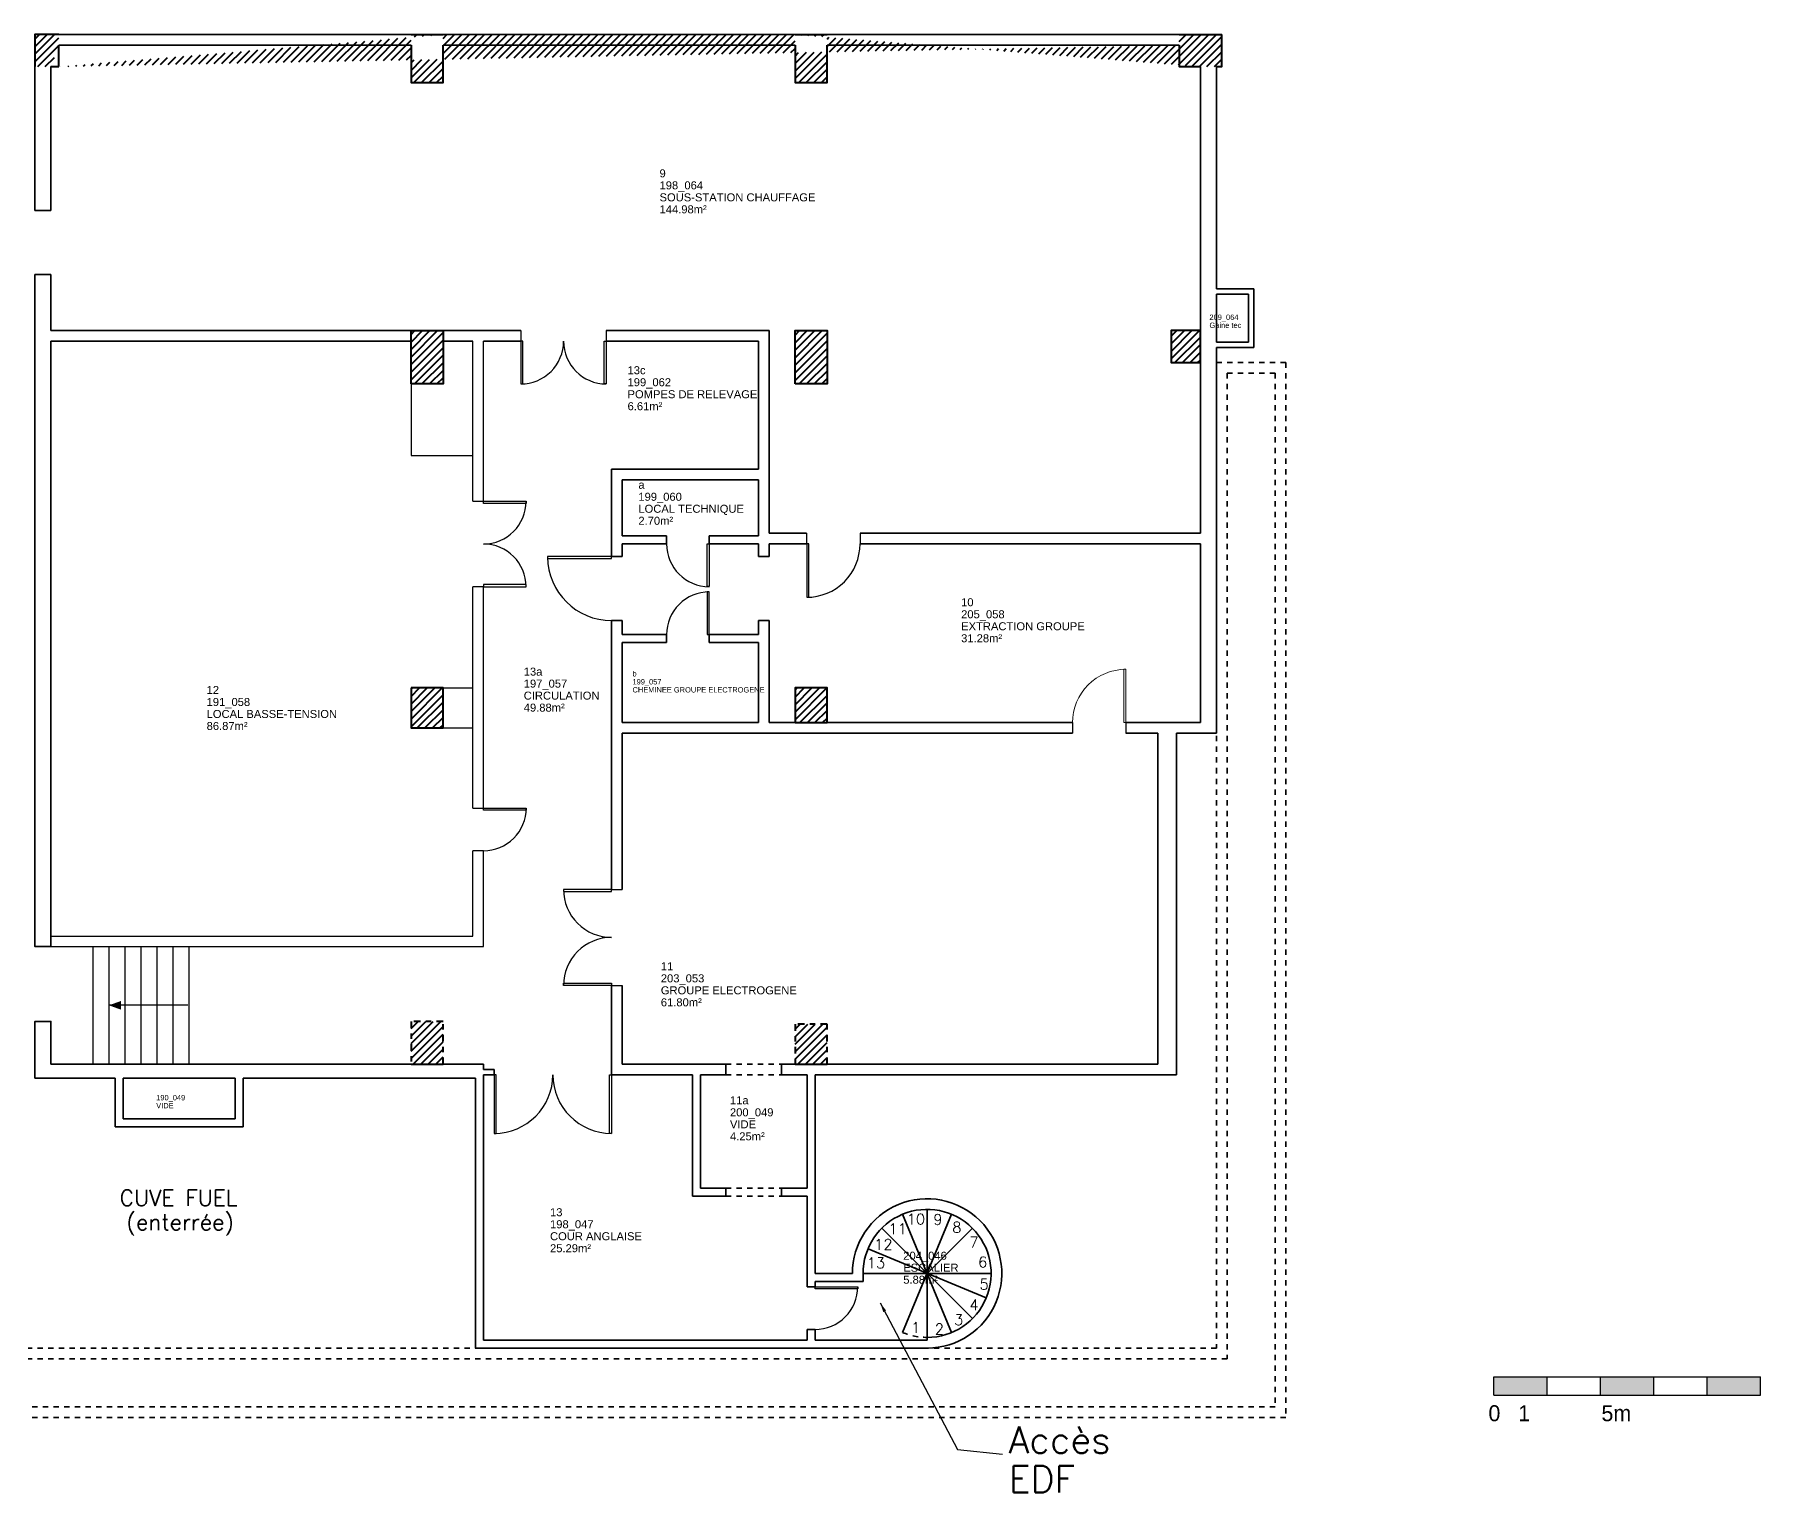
# Model space of a CAD drawing. Header units: metres. Extents: x -8 to 219, y -4 to 118.
# Drawn here: x 186.93 to 219.29, y 41.82 to 69.15 of the extents above; entities that cross this region are included whole.
import ezdxf

# ---------------------------------------------------------------- set-up
doc = ezdxf.new("R2010")
doc.units = ezdxf.units.M
doc.header["$LTSCALE"] = 0.1
doc.header["$MEASUREMENT"] = 0
for name, pattern in [('AXE', [2, 1.25, -0.25, 0.25, -0.25]), ('CACHÉ', [0.25, 0.125, -0.125]), ('CONTINU', [0])]:
    doc.linetypes.add(name, pattern=pattern)
doc.layers.get('0').update_dxf_attribs({"linetype": 'CONTINUOUS'})
for name, color, linetype in [('00 tx_n°_rep', 5, 'CONTINUOUS'), ('005 Portes', 7, 'CONTINUOUS'), ('00_tx_rep_local', 5, 'CONTINUOUS'), ('A_ACCÈS', 7, 'CONTINUOUS'), ('A_Etiqu_Gaine', 7, 'CONTINUOUS'), ('A_Etiqu_Gaine_ancien', 7, 'CONTINUOUS'), ('A_Etiqu_Gaine_code', 7, 'CONTINUOUS'), ('A_Etiqu_Local', 7, 'CONTINUOUS'), ('A_Etiqu_Local_ancien', 7, 'CONTINUOUS'), ('A_MUR_CLOI', 7, 'CONTINUOUS'), ('echl plan', 7, 'CONTINUOUS')]:
    doc.layers.add(name, color=color, linetype=linetype)
for name, color, linetype, lineweight in [('003 Murs porteurs', 7, 'CONTINUOUS', 35), ('A_MURS_STRU', 7, 'CONTINU', 40), ('A_PORT', 7, 'CONTINU', 0)]:
    doc.layers.add(name, color=color, linetype=linetype, lineweight=lineweight)
doc.styles.add('Attribut', font='arial.ttf')
doc.styles.add('ROMANS', font='ROMANS')
doc.dimstyles.get("Standard").update_dxf_attribs({"dimtxt": 0.18, "dimasz": 0.18, "dimexe": 0.18, "dimexo": 0.0625, "dimgap": 0.09, "dimtad": 1, "dimzin": 0, "dimdsep": 46, "dimtxsty": 'Standard', "dimcen": 0.09, "dimadec": 0, "dimazin": 0, "dimtfac": 1, "dimtofl": 0, "dimtmove": 0, "dimatfit": 3, "dimfxl": 1, "dimtolj": 1, "dimtzin": 0, "dimarcsym": 0})
pattern_1 = [(45, (109.59121, 38.09947), (-0.07071068, 0.07071068), [])]

# ---------------------------------------------------------------- blocks, each defined once
blk = doc.blocks.new('BROCASS-G96')
at = {"layer": '005 Portes', "color": 7, "linetype": 'Continuous'}
blk.add_lwpolyline([(89.990768, 19.800318), (89.990768, 20.600321), (89.950768, 20.600321), (89.950768, 19.800318)], close=True, dxfattribs=at)
at = {"layer": '005 Portes', "color": 3, "linetype": 'Continuous'}
blk.add_arc((89.990761, 19.800318), 0.800999, 89.999996, 180.000005, dxfattribs=at)
blk = doc.blocks.new('BROCASS-G97')
at = {"layer": '005 Portes', "color": 7, "linetype": 'Continuous'}
blk.add_lwpolyline([(91.974998, 7.575182), (92.775002, 7.575182), (92.775002, 7.535182), (91.974998, 7.535182)], close=True, dxfattribs=at)
at = {"layer": '005 Portes', "color": 3, "linetype": 'Continuous'}
blk.add_arc((91.974998, 7.575175), 0.800999, 270.000001, 0.000003, dxfattribs=at)
blk = doc.blocks.new('BROCASS-G98')
at = {"layer": 'A_PORT', "linetype": 'Continuous'}
blk.add_lwpolyline([(97.800003, 18.150047), (97.800003, 19.150051), (97.759995, 19.150051), (97.759995, 18.150047)], close=True, dxfattribs=at)
blk.add_arc((97.800003, 18.150047), 1, 89.999996, 180.000005, dxfattribs=at)
blk = doc.blocks.new('BROCASS-G99')
at = {"layer": '005 Portes', "color": 7, "linetype": 'Continuous'}
blk.add_lwpolyline([(85.959091, 11.550001), (85.959091, 10.449999), (85.999092, 10.449999), (85.999092, 11.550001)], close=True, dxfattribs=at)
at = {"layer": '005 Portes', "color": 3, "linetype": 'Continuous'}
blk.add_arc((85.959091, 11.550001), 1.100002, 270.000001, 359.999983, dxfattribs=at)
blk = doc.blocks.new('BROCASS-G100')
at = {"layer": '005 Portes', "color": 7, "linetype": 'Continuous'}
blk.add_lwpolyline([(88.159096, 11.550001), (88.159096, 10.449999), (88.119095, 10.449999), (88.119095, 11.550001)], close=True, dxfattribs=at)
at = {"layer": '005 Portes', "color": 3, "linetype": 'Continuous'}
blk.add_arc((88.159096, 11.550001), 1.100002, 180.000005, 270.000001, dxfattribs=at)
blk = doc.blocks.new('BROCASS-G101')
at = {"layer": '005 Portes', "color": 7, "linetype": 'Continuous'}
blk.add_lwpolyline([(88.159096, 13.224523), (87.259087, 13.224523), (87.259087, 13.264524), (88.159096, 13.264524)], close=True, dxfattribs=at)
at = {"layer": '005 Portes', "color": 3, "linetype": 'Continuous'}
blk.add_arc((88.159096, 13.224523), 0.900002, 90.000003, 180.000005, dxfattribs=at)
blk = doc.blocks.new('BROCASS-G102')
at = {"layer": '005 Portes', "color": 7, "linetype": 'Continuous'}
blk.add_lwpolyline([(88.159096, 15.024526), (87.259087, 15.024526), (87.259087, 14.984525), (88.159096, 14.984525)], close=True, dxfattribs=at)
at = {"layer": '005 Portes', "color": 3, "linetype": 'Continuous'}
blk.add_arc((88.159096, 15.024526), 0.900002, 179.999991, 270.000001, dxfattribs=at)
blk = doc.blocks.new('BROCASS-G103')
at = {"layer": '005 Portes', "color": 7, "linetype": 'Continuous'}
blk.add_lwpolyline([(85.758987, 16.54969), (86.55899, 16.54969), (86.55899, 16.509689), (85.758987, 16.509689)], close=True, dxfattribs=at)
at = {"layer": '005 Portes', "color": 3, "linetype": 'Continuous'}
blk.add_arc((85.758987, 16.549683), 0.800999, 270.000001, 0.000003, dxfattribs=at)
blk = doc.blocks.new('BROCASS-G104')
at = {"layer": '005 Portes', "color": 7, "linetype": 'Continuous'}
blk.add_lwpolyline([(88.061012, 25.299984), (88.061012, 24.499985), (88.021004, 24.499985), (88.021004, 25.299984)], close=True, dxfattribs=at)
at = {"layer": '005 Portes', "color": 3, "linetype": 'Continuous'}
blk.add_arc((88.060997, 25.299984), 0.800999, 180.000005, 270.000001, dxfattribs=at)
blk = doc.blocks.new('BROCASS-G105')
at = {"layer": '005 Portes', "color": 7, "linetype": 'Continuous'}
blk.add_lwpolyline([(86.458992, 25.299999), (86.458977, 24.5), (86.498978, 24.499998), (86.498993, 25.299997)], close=True, dxfattribs=at)
at = {"layer": '005 Portes', "color": 3, "linetype": 'Continuous'}
blk.add_arc((86.459, 25.299999), 0.800999, 269.998908, 359.998917, dxfattribs=at)
blk = doc.blocks.new('BROCASS-G106')
at = {"layer": '005 Portes', "color": 7, "linetype": 'Continuous'}
blk.add_lwpolyline([(85.756554, 22.299973), (86.556557, 22.299973), (86.556557, 22.259964), (85.756554, 22.259964)], close=True, dxfattribs=at)
at = {"layer": '005 Portes', "color": 3, "linetype": 'Continuous'}
blk.add_arc((85.756554, 22.299957), 0.800999, 270.000001, 0.000001, dxfattribs=at)
blk = doc.blocks.new('BROCASS-G107')
at = {"layer": '005 Portes', "color": 7, "linetype": 'Continuous'}
blk.add_lwpolyline([(85.756538, 20.697952), (86.556541, 20.697937), (86.556541, 20.737938), (85.756538, 20.737953)], close=True, dxfattribs=at)
at = {"layer": '005 Portes', "color": 3, "linetype": 'Continuous'}
blk.add_arc((85.756538, 20.69796), 0.800999, 359.998917, 89.998917, dxfattribs=at)
blk = doc.blocks.new('BROCASS-G108')
at = {"layer": '005 Portes', "color": 7, "linetype": 'Continuous'}
blk.add_lwpolyline([(91.817253, 21.500046), (91.817253, 20.500042), (91.857262, 20.500042), (91.857262, 21.500046)], close=True, dxfattribs=at)
at = {"layer": '005 Portes', "color": 3, "linetype": 'Continuous'}
blk.add_arc((91.817253, 21.500046), 1, 270.000001, 0.000002, dxfattribs=at)
blk = doc.blocks.new('BROCASS-G109')
at = {"layer": '005 Portes', "color": 7, "linetype": 'Continuous'}
blk.add_lwpolyline([(88.159096, 21.264805), (86.959099, 21.264805), (86.959099, 21.224804), (88.159096, 21.224804)], close=True, dxfattribs=at)
at = {"layer": '005 Portes', "color": 3, "linetype": 'Continuous'}
blk.add_arc((88.159096, 21.264805), 1.200001, 180.480973, 270.000001, dxfattribs=at)
blk = doc.blocks.new('BROCASS-G110')
at = {"layer": '005 Portes', "color": 7, "linetype": 'Continuous'}
blk.add_lwpolyline([(89.990768, 21.500046), (89.990768, 20.700043), (89.950768, 20.700043), (89.950768, 21.500046)], close=True, dxfattribs=at)
at = {"layer": '005 Portes', "color": 3, "linetype": 'Continuous'}
blk.add_arc((89.990761, 21.500046), 0.800999, 180.000005, 270.000001, dxfattribs=at)
blk = doc.blocks.new('A_Etiqu_Local')
at = {"style": 'Attribut', "flags": 1}
for tag, p in [('CODE_HOPITAL', (-0.446, 1.632)), ('CODE_SITE', (-0.446, 1.407)), ('CODE_BATIMENT', (-0.446, 1.182)), ('CODE_SECTEUR', (-0.446, 0.957)), ('CODE_ETAGE', (-0.446, 0.732)), ('SECTEUR_ACTIVITE', (-0.446, -1.068)), ('NOM_NORMALISE', (-0.446, -0.843)), ('SOUS_SECTEUR_ACTIVITE', (-0.446, -1.293)), ('VOLUME', (-0.446, -1.518)), ('SERVICE', (-0.446, -1.743)), ('CODE_UG', (-0.446, -1.968)), ('CODE_UA', (-0.446, -2.193)), ('CODE_POLE', (-0.446, -2.418)), ('OCCUPANT_EXTERNE', (-0.446, -2.643)), ('DISPONIBILITE', (-0.446, -2.868)), ('ACCES_HANDICAPES', (-0.446, -3.093)), ('NATURE_SOL', (-0.446, -3.318)), ('RISQUE_LABORATOIRE', (-0.446, -3.543)), ('AMIANTE', (-0.446, -3.768))]:
    blk.add_attdef(tag, p, '', height=0.15, dxfattribs=at)
at = {"layer": 'A_Etiqu_Local', "style": 'Attribut'}
for tag, p in [('CODE_PIECE', (-0.446, 0.282)), ('NOM_USAGE', (-0.446, 0.057)), ('SURFACE', (-0.446, -0.168))]:
    blk.add_attdef(tag, p, '', height=0.15, dxfattribs=at)
at = {"layer": 'A_Etiqu_Local_ancien', "style": 'Attribut'}
blk.add_attdef('CODE_PIECE_ANCIEN', (-0.446, 0.507), '', height=0.15, dxfattribs=at)
blk = doc.blocks.new('A_Etiqu_Gaine')
at = {"style": 'Attribut', "flags": 1}
for tag, p in [('CODE_HOPITAL', (-0.432, 0.865)), ('CODE_SITE', (-0.432, 0.715)), ('CODE_BATIMENT', (-0.432, 0.565)), ('CODE_SECTEUR', (-0.432, 0.415)), ('CODE_ETAGE', (-0.432, 0.265)), ('NOM_NORMALISE', (-0.432, -0.335)), ('SECTEUR_ACTIVITE', (-0.432, -0.485)), ('SOUS_SECTEUR_ACTIVITE', (-0.432, -0.635)), ('SURFACE', (-0.432, -0.785)), ('CODE_UG', (-0.432, -0.935)), ('AMIANTE', (-0.432, -1.235)), ('CODE_POLE', (-0.432, -1.085))]:
    blk.add_attdef(tag, p, '', height=0.1, dxfattribs=at)
at = {"layer": 'A_Etiqu_Gaine', "style": 'Attribut'}
blk.add_attdef('NOM_USAGE', (-0.432, -0.185), '', height=0.1, dxfattribs=at)
at = {"layer": 'A_Etiqu_Gaine_ancien', "style": 'Attribut'}
blk.add_attdef('CODE_PIECE_ANCIEN', (-0.432, 0.115), '', height=0.1, dxfattribs=at)
at = {"layer": 'A_Etiqu_Gaine_code', "style": 'Attribut'}
blk.add_attdef('CODE_PIECE', (-0.432, -0.035), '', height=0.1, dxfattribs=at)

msp = doc.modelspace()

# ---------------------------------------------------------------- hatches: boundary and pattern name
at = {"layer": 'A_MURS_STRU', "linetype": 'Continuous'}
h = msp.add_hatch(dxfattribs=at)
h.set_pattern_fill('ANSI31', color=8, scale=0.8, style=0)
h.set_pattern_definition(pattern_1)
h.paths.add_polyline_path([(208.391, 68.549), (209.091, 68.549), (209.191, 68.549), (209.191, 69.149), (208.991, 69.149), (208.391, 69.149), (208.391, 68.95)])
h.paths.add_polyline_path([(201.791, 69.149), (201.791, 68.949), (201.791, 68.249), (201.191, 68.249), (201.191, 68.949), (201.191, 69.149)])
h.paths.add_polyline_path([(194.591, 69.149), (194.591, 68.949), (194.591, 68.249), (193.991, 68.249), (193.991, 68.949), (193.991, 69.149)])
h.paths.add_polyline_path([(187.391, 68.549), (187.391, 69.149), (186.941, 69.149), (186.941, 68.549)])
edge = h.paths.add_edge_path()
edge.add_line((201.191, 69.149), (201.791, 69.149))
edge.add_line((193.991, 69.149), (194.591, 69.149))
edge.add_line((187.391, 68.549), (187.391, 68.949))
edge.add_line((187.241, 68.549), (187.391, 68.549))
edge.add_line((208.391, 68.95), (208.391, 68.549))
edge.add_line((208.391, 68.549), (208.791, 68.549))
h = msp.add_hatch(dxfattribs=at)
h.set_pattern_fill('ANSI31', color=8, scale=0.8, style=0)
h.set_pattern_definition(pattern_1)
h.paths.add_polyline_path([(201.191, 62.599), (201.191, 63.599), (201.791, 63.599), (201.791, 62.599)])
h.paths.add_polyline_path([(193.991, 62.599), (193.991, 63.599), (194.591, 63.599), (194.591, 62.599)])
h.paths.add_polyline_path([(193.991, 56.899), (193.991, 56.149), (194.591, 56.149), (194.591, 56.899)])
h.paths.add_polyline_path([(201.191, 56.25), (201.791, 56.25), (201.791, 56.899), (201.191, 56.899)])
h.paths.add_polyline_path([(201.191, 49.849), (201.791, 49.849), (201.791, 50.599), (201.191, 50.599)])
h.paths.add_polyline_path([(193.991, 49.849), (194.591, 49.849), (194.591, 50.649), (193.991, 50.649)])
h = msp.add_hatch(dxfattribs=at)
h.set_pattern_fill('ANSI31', color=8, scale=0.8, style=0)
h.set_pattern_definition(pattern_1)
h.paths.add_polyline_path([(208.791, 63.599), (208.241, 63.599), (208.241, 62.999), (208.791, 62.999)])
at = {"layer": 'echl plan', "linetype": 'Continuous'}
h = msp.add_hatch(color=8, dxfattribs=at)
h.paths.add_polyline_path([(214.289, 43.988), (214.289, 43.642), (215.289, 43.642), (215.289, 43.988)])
h.paths.add_polyline_path([(217.289, 43.642), (217.289, 43.988), (216.289, 43.988), (216.289, 43.642)])
h.paths.add_polyline_path([(218.289, 43.988), (218.289, 43.642), (219.289, 43.642), (219.289, 43.988)])

# ---------------------------------------------------------------- linework, layer by layer
at = {"layer": '003 Murs porteurs', "color": 8, "linetype": 'Continuous'}
for p, q in [((187.391, 69.149), (193.991, 69.149)), ((187.391, 68.949), (193.991, 68.949)), ((194.591, 69.149), (201.191, 69.149)), ((194.591, 68.949), (201.191, 68.949)), ((201.791, 69.149), (208.391, 69.149)), ((201.791, 68.949), (208.391, 68.949)), ((187.241, 65.849), (187.241, 68.549)), ((208.791, 68.549), (208.791, 63.599)), ((186.941, 65.849), (187.241, 65.849)), ((186.941, 64.649), (187.241, 64.649)), ((209.091, 64.384), (209.791, 64.384)), ((209.091, 64.284), (209.691, 64.284)), ((196.05, 63.599), (187.241, 63.599)), ((200.708, 63.599), (197.652, 63.599)), ((200.708, 59.8), (200.708, 63.599)), ((193.991, 63.399), (187.241, 63.399)), ((195.15, 63.399), (194.591, 63.399)), ((196.05, 63.399), (195.35, 63.399)), ((200.508, 63.399), (197.652, 63.399)), ((200.508, 61.004), (200.508, 63.399)), ((209.091, 63.384), (209.691, 63.384)), ((209.091, 63.284), (209.791, 63.284)), ((209.091, 63.284), (209.091, 56.05)), ((197.75, 59.364), (197.75, 61.004)), ((197.95, 59.75), (197.95, 60.804)), ((200.508, 59.75), (200.508, 60.804)), ((197.95, 59.364), (197.95, 59.6)), ((198.781, 59.6), (198.781, 59.75)), ((199.582, 59.75), (199.582, 59.6)), ((200.508, 59.364), (200.508, 59.6)), ((200.708, 59.364), (200.708, 59.6)), ((197.95, 59.364), (197.75, 59.364)), ((200.708, 59.364), (200.508, 59.364)), ((197.75, 53.124), (197.75, 58.164)), ((197.75, 58.164), (197.95, 58.164)), ((197.95, 57.9), (197.95, 58.164)), ((200.508, 57.9), (200.508, 58.164)), ((200.508, 58.164), (200.708, 58.164)), ((200.708, 56.25), (200.708, 58.164)), ((197.95, 56.25), (197.95, 57.75)), ((198.781, 57.75), (198.781, 57.9)), ((199.582, 57.9), (199.582, 57.75)), ((200.508, 56.25), (200.508, 57.75)), ((206.391, 56.05), (197.95, 56.05)), ((197.95, 53.124), (197.95, 56.05)), ((197.75, 49.649), (197.75, 51.324)), ((197.95, 49.849), (197.95, 51.324)), ((193.991, 49.849), (187.241, 49.849)), ((195.35, 49.849), (194.591, 49.849)), ((195.35, 49.849), (195.35, 49.749)), ((199.894, 49.849), (197.95, 49.849)), ((199.894, 49.649), (199.894, 49.849)), ((201.191, 49.849), (200.938, 49.849)), ((200.938, 49.649), (200.938, 49.849)), ((188.446, 49.584), (186.941, 49.584)), ((188.446, 49.584), (188.446, 48.674)), ((190.696, 49.584), (188.596, 49.584)), ((188.596, 49.584), (188.596, 48.824)), ((190.696, 49.584), (190.696, 48.824)), ((195.2, 49.584), (190.846, 49.584)), ((190.846, 49.584), (190.846, 48.674)), ((195.2, 49.584), (195.2, 44.524)), ((195.55, 49.749), (195.35, 49.749)), ((195.35, 49.649), (195.35, 44.674)), ((195.55, 49.649), (195.35, 49.649)), ((195.55, 49.649), (195.55, 49.749)), ((199.267, 49.649), (197.75, 49.649)), ((199.267, 49.649), (199.267, 47.374)), ((199.417, 49.649), (199.417, 47.524)), ((199.894, 49.649), (199.417, 49.649)), ((201.416, 49.649), (200.938, 49.649)), ((201.416, 49.649), (201.416, 47.524)), ((201.566, 49.649), (201.566, 45.924)), ((208.341, 49.649), (201.566, 49.649)), ((188.446, 48.674), (190.846, 48.674)), ((188.596, 48.824), (190.696, 48.824)), ((199.267, 47.374), (199.894, 47.374)), ((199.417, 47.524), (199.894, 47.524)), ((199.894, 47.374), (199.894, 47.524)), ((200.938, 47.524), (201.416, 47.524)), ((200.938, 47.374), (200.938, 47.524)), ((200.938, 47.374), (201.416, 47.374)), ((201.416, 47.374), (201.416, 45.675)), ((203.207, 44.816), (204.125, 47.033)), ((204.125, 44.816), (203.207, 47.033)), ((203.666, 47.124), (203.666, 44.674)), ((204.515, 45.076), (202.818, 46.773)), ((203.666, 45.924), (204.515, 46.773)), ((204.775, 45.465), (202.558, 46.384)), ((201.416, 45.675), (201.566, 45.675)), ((201.566, 45.924), (202.266, 45.924)), ((201.566, 45.774), (202.466, 45.774)), ((201.566, 45.774), (201.566, 45.675)), ((202.466, 45.924), (204.866, 45.924)), ((202.466, 45.922), (202.466, 45.774)), ((195.35, 44.674), (201.416, 44.674)), ((201.416, 44.874), (201.416, 44.674)), ((201.566, 44.874), (201.416, 44.874)), ((201.566, 44.874), (201.566, 44.674)), ((201.566, 44.674), (202.466, 44.674)), ((202.466, 44.674), (203.666, 44.674)), ((195.2, 44.524), (203.666, 44.524))]:
    msp.add_line(p, q, dxfattribs=at)
at = {"layer": '003 Murs porteurs', "color": 8, "linetype": 'CACHÉ'}
for p, q in [((209.091, 62.999), (209.091, 44.524)), ((209.091, 62.999), (210.391, 62.999)), ((209.291, 62.799), (209.291, 44.324)), ((209.291, 62.799), (210.191, 62.799)), ((210.191, 62.799), (210.191, 43.424)), ((210.391, 62.999), (210.391, 43.224)), ((199.894, 49.849), (200.938, 49.849)), ((199.894, 49.649), (200.938, 49.649)), ((199.894, 47.524), (200.938, 47.524)), ((199.894, 47.374), (200.938, 47.374)), ((209.091, 44.524), (176.473, 44.524)), ((209.291, 44.324), (176.473, 44.324)), ((210.191, 43.424), (176.473, 43.424)), ((210.391, 43.224), (176.473, 43.224))]:
    msp.add_line(p, q, dxfattribs=at)
at = {"layer": '003 Murs porteurs', "color": 8, "linetype": 'Continuous'}
for points in [[(186.941, 68.549), (186.941, 65.849)], [(209.091, 64.384), (209.091, 68.549)], [(186.941, 64.649), (186.941, 52.05), (187.241, 52.05), (187.241, 63.399)], [(187.241, 63.599), (187.241, 64.649)], [(209.091, 63.384), (209.091, 64.284)], [(209.691, 63.384), (209.691, 64.284)], [(209.791, 63.284), (209.791, 64.384)], [(208.791, 59.8), (208.791, 62.999)], [(197.75, 61.004), (200.508, 61.004)], [(200.508, 60.804), (197.95, 60.804)], [(198.781, 59.75), (197.95, 59.75)], [(198.781, 59.6), (197.95, 59.6)], [(200.508, 59.75), (199.582, 59.75)], [(200.508, 59.6), (199.582, 59.6)], [(200.708, 59.8), (201.408, 59.8)], [(201.408, 59.6), (200.708, 59.6)], [(202.408, 59.8), (208.791, 59.8)], [(208.791, 59.6), (202.408, 59.6)], [(208.791, 56.25), (208.791, 59.6)], [(198.781, 57.9), (197.95, 57.9)], [(198.781, 57.75), (197.95, 57.75)], [(200.508, 57.9), (199.582, 57.9)], [(200.508, 57.75), (199.582, 57.75)], [(197.95, 56.25), (200.508, 56.25)], [(200.708, 56.25), (201.191, 56.25)], [(201.791, 56.25), (206.391, 56.25)], [(207.391, 56.25), (208.791, 56.25)], [(207.991, 56.05), (207.391, 56.05)], [(207.991, 49.849), (207.991, 56.05)], [(209.091, 56.05), (208.341, 56.05)], [(208.341, 56.05), (208.341, 49.649)], [(186.941, 49.584), (186.941, 50.649), (187.241, 50.649), (187.241, 49.849)], [(201.791, 49.849), (207.991, 49.849)]]:
    msp.add_lwpolyline(points, dxfattribs=at)
for radius, end in [(1.4, 180.1689), (1.2, 180.1302)]:
    msp.add_arc((203.666, 45.924), radius, 270, end, dxfattribs=at)
at = {"layer": '003 Murs porteurs', "color": 8, "linetype": 'CACHÉ'}
msp.add_arc((203.666, 45.925), 1.2, 247.5011, 270, dxfattribs=at)
at = {"layer": 'A_ACCÈS', "color": 8}
for p, q in [((188.027, 52.05), (188.027, 49.849)), ((188.327, 52.05), (188.327, 49.849)), ((188.627, 52.05), (188.627, 49.849)), ((188.927, 52.05), (188.927, 49.849)), ((189.227, 52.05), (189.227, 49.849)), ((189.527, 52.05), (189.527, 49.849)), ((189.827, 52.05), (189.827, 49.849)), ((189.808, 50.95), (188.327, 50.95))]:
    msp.add_line(p, q, dxfattribs=at)
msp.add_lwpolyline([(188.327, 50.95, 0, 0.161, 0), (188.551, 50.95, 0.161, 0.161, 0)], format="xyseb", dxfattribs=at)
at = {"layer": 'A_MUR_CLOI', "color": 8}
for p, q in [((196.05, 63.599), (196.05, 63.399)), ((197.652, 63.599), (197.652, 63.399)), ((193.991, 63.399), (193.991, 61.255)), ((193.991, 61.255), (195.15, 61.255)), ((201.408, 59.8), (201.408, 59.6)), ((202.408, 59.8), (202.408, 59.6)), ((194.591, 56.899), (195.15, 56.899)), ((194.591, 56.149), (195.15, 56.149)), ((206.391, 56.25), (206.391, 56.05)), ((207.391, 56.25), (207.391, 56.05)), ((197.75, 53.124), (197.95, 53.124)), ((197.75, 51.324), (197.95, 51.324))]:
    msp.add_line(p, q, dxfattribs=at)
at = {"layer": 'A_MUR_CLOI', "color": 8, "linetype": 'Continuous'}
for p, q in [((195.15, 60.399), (195.15, 63.399)), ((195.35, 60.399), (195.35, 63.399)), ((195.148, 60.399), (195.348, 60.399)), ((195.348, 58.797), (195.148, 58.797)), ((195.15, 54.649), (195.15, 58.797)), ((195.35, 54.649), (195.35, 58.797)), ((195.15, 54.649), (195.35, 54.649)), ((195.15, 52.246), (195.15, 53.848)), ((195.35, 53.848), (195.15, 53.848)), ((195.35, 52.05), (195.35, 53.848)), ((187.241, 52.246), (195.15, 52.246)), ((187.241, 52.05), (195.35, 52.05))]:
    msp.add_line(p, q, dxfattribs=at)
at = {"layer": 'A_MURS_STRU', "color": 8, "linetype": 'Continuous'}
for p, q in [((187.391, 68.549), (187.391, 68.949)), ((193.991, 69.149), (194.591, 69.149)), ((201.191, 69.149), (201.791, 69.149)), ((208.391, 69.149), (209.191, 69.149)), ((187.241, 68.549), (187.391, 68.549)), ((208.791, 62.999), (208.791, 63.599)), ((201.191, 56.25), (201.791, 56.25)), ((193.991, 49.849), (194.591, 49.849)), ((201.191, 49.849), (201.791, 49.849))]:
    msp.add_line(p, q, dxfattribs=at)
for points in [[(187.391, 69.149), (186.941, 69.149), (186.941, 68.549)], [(193.991, 68.949), (193.991, 68.249), (194.591, 68.249), (194.591, 68.949)], [(201.191, 68.949), (201.191, 68.249), (201.791, 68.249), (201.791, 68.949)], [(208.391, 68.95), (208.391, 68.549), (208.791, 68.549)], [(209.091, 68.549), (209.191, 68.549), (209.191, 69.149)], [(208.791, 63.599), (208.241, 63.599), (208.241, 62.999), (208.791, 62.999)], [(201.791, 56.25), (201.791, 56.899), (201.191, 56.899), (201.191, 56.25)]]:
    msp.add_lwpolyline(points, dxfattribs=at)
for points in [[(193.991, 62.599), (193.991, 63.599), (194.591, 63.599), (194.591, 62.599)], [(201.191, 62.599), (201.191, 63.599), (201.791, 63.599), (201.791, 62.599)], [(193.991, 56.899), (193.991, 56.149), (194.591, 56.149), (194.591, 56.899)]]:
    msp.add_lwpolyline(points, close=True, dxfattribs=at)
at = {"layer": 'A_MURS_STRU', "color": 8, "linetype": 'AXE'}
for points in [[(194.591, 49.849), (194.591, 50.649), (193.991, 50.649), (193.991, 49.849)], [(201.791, 49.849), (201.791, 50.599), (201.191, 50.599), (201.191, 49.849)]]:
    msp.add_lwpolyline(points, dxfattribs=at)
at = {"layer": 'A_PORT', "color": 8, "linetype": 'Continuous'}
for p, q in [((196.05, 63.399), (196.05, 63.599)), ((197.652, 63.599), (197.652, 63.399)), ((201.408, 59.6), (201.408, 59.8)), ((202.408, 59.8), (202.408, 59.6)), ((206.391, 56.05), (206.391, 56.25)), ((207.391, 56.25), (207.391, 56.05)), ((197.75, 53.124), (197.95, 53.124)), ((197.75, 51.324), (197.95, 51.324))]:
    msp.add_line(p, q, dxfattribs=at)
at = {"layer": 'echl plan', "color": 8, "linetype": 'Continuous'}
for p, q in [((214.289, 43.988), (219.289, 43.988)), ((214.289, 43.642), (214.289, 43.988)), ((215.289, 43.642), (215.289, 43.988)), ((216.289, 43.642), (216.289, 43.988)), ((217.289, 43.642), (217.289, 43.988)), ((218.289, 43.642), (218.289, 43.988)), ((219.289, 43.642), (219.289, 43.988)), ((214.289, 43.642), (219.289, 43.642))]:
    msp.add_line(p, q, dxfattribs=at)

# ---------------------------------------------------------------- block references
at = {"layer": 'A_Etiqu_Gaine', "color": 8}
for p, values in [((209.391, 63.834), {'CODE_PIECE': '209_064', 'NOM_USAGE': 'Gaine tec'}), ((198.575, 57), {'CODE_PIECE': '199_057', 'CODE_PIECE_ANCIEN': 'b', 'NOM_USAGE': 'CHEMINEE GROUPE ELECTROGENE'}), ((189.646, 49.204), {'CODE_PIECE': '190_049', 'NOM_USAGE': 'VIDE'})]:
    msp.add_blockref('A_Etiqu_Gaine', p, dxfattribs=at).add_auto_attribs(values)
at = {"layer": 'A_Etiqu_Local', "color": 8}
ref = msp.add_blockref('A_Etiqu_Local', (199.097, 65.965), dxfattribs=at)
ref.add_attrib('CODE_PIECE', '198_064', (198.65, 66.247), dxfattribs={"height": 0.15, "style": 'Attribut'})
ref.add_attrib('CODE_PIECE_ANCIEN', '9', (198.65, 66.472), dxfattribs={"layer": 'A_Etiqu_Local_ancien', "height": 0.15, "style": 'Attribut'})
ref.add_attrib('NOM_USAGE', 'SOUS-STATION CHAUFFAGE', (198.65, 66.022), dxfattribs={"height": 0.15, "style": 'Attribut'})
ref.add_attrib('SURFACE', '144.98m²', (198.65, 65.797), dxfattribs={"height": 0.15, "style": 'Attribut'})
ref = msp.add_blockref('A_Etiqu_Local', (198.496, 62.274), dxfattribs=at)
ref.add_attrib('CODE_PIECE', '199_062', (198.05, 62.556), dxfattribs={"height": 0.15, "style": 'Attribut'})
ref.add_attrib('CODE_PIECE_ANCIEN', '13c', (198.05, 62.781), dxfattribs={"layer": 'A_Etiqu_Local_ancien', "height": 0.15, "style": 'Attribut'})
ref.add_attrib('NOM_USAGE', 'POMPES DE RELEVAGE', (198.05, 62.331), dxfattribs={"height": 0.15, "style": 'Attribut'})
ref.add_attrib('SURFACE', '6.61m²', (198.05, 62.106), dxfattribs={"height": 0.15, "style": 'Attribut'})
ref = msp.add_blockref('A_Etiqu_Local', (198.699, 60.127), dxfattribs=at)
ref.add_attrib('CODE_PIECE', '199_060', (198.253, 60.409), dxfattribs={"height": 0.15, "style": 'Attribut'})
ref.add_attrib('CODE_PIECE_ANCIEN', 'a', (198.253, 60.634), dxfattribs={"layer": 'A_Etiqu_Local_ancien', "height": 0.15, "style": 'Attribut'})
ref.add_attrib('NOM_USAGE', 'LOCAL TECHNIQUE', (198.253, 60.184), dxfattribs={"height": 0.15, "style": 'Attribut'})
ref.add_attrib('SURFACE', '2.70m²', (198.253, 59.959), dxfattribs={"height": 0.15, "style": 'Attribut'})
ref = msp.add_blockref('A_Etiqu_Local', (204.75, 57.925), dxfattribs=at)
ref.add_attrib('CODE_PIECE', '205_058', (204.304, 58.206), dxfattribs={"height": 0.15, "style": 'Attribut'})
ref.add_attrib('CODE_PIECE_ANCIEN', '10', (204.304, 58.431), dxfattribs={"layer": 'A_Etiqu_Local_ancien', "height": 0.15, "style": 'Attribut'})
ref.add_attrib('NOM_USAGE', 'EXTRACTION GROUPE', (204.304, 57.981), dxfattribs={"height": 0.15, "style": 'Attribut'})
ref.add_attrib('SURFACE', '31.28m²', (204.304, 57.756), dxfattribs={"height": 0.15, "style": 'Attribut'})
ref = msp.add_blockref('A_Etiqu_Local', (196.55, 56.624), dxfattribs=at)
ref.add_attrib('CODE_PIECE', '197_057', (196.104, 56.906), dxfattribs={"height": 0.15, "style": 'Attribut'})
ref.add_attrib('CODE_PIECE_ANCIEN', '13a', (196.104, 57.131), dxfattribs={"layer": 'A_Etiqu_Local_ancien', "height": 0.15, "style": 'Attribut'})
ref.add_attrib('NOM_USAGE', 'CIRCULATION', (196.104, 56.681), dxfattribs={"height": 0.15, "style": 'Attribut'})
ref.add_attrib('SURFACE', '49.88m²', (196.104, 56.456), dxfattribs={"height": 0.15, "style": 'Attribut'})
ref = msp.add_blockref('A_Etiqu_Local', (190.605, 56.28), dxfattribs=at)
ref.add_attrib('CODE_PIECE', '191_058', (190.159, 56.562), dxfattribs={"height": 0.15, "style": 'Attribut'})
ref.add_attrib('CODE_PIECE_ANCIEN', '12', (190.159, 56.787), dxfattribs={"layer": 'A_Etiqu_Local_ancien', "height": 0.15, "style": 'Attribut'})
ref.add_attrib('NOM_USAGE', 'LOCAL BASSE-TENSION', (190.159, 56.337), dxfattribs={"height": 0.15, "style": 'Attribut'})
ref.add_attrib('SURFACE', '86.87m²', (190.159, 56.112), dxfattribs={"height": 0.15, "style": 'Attribut'})
ref = msp.add_blockref('A_Etiqu_Local', (199.12, 51.099), dxfattribs=at)
ref.add_attrib('CODE_PIECE', '203_053', (198.674, 51.381), dxfattribs={"height": 0.15, "style": 'Attribut'})
ref.add_attrib('CODE_PIECE_ANCIEN', '11', (198.674, 51.606), dxfattribs={"layer": 'A_Etiqu_Local_ancien', "height": 0.15, "style": 'Attribut'})
ref.add_attrib('NOM_USAGE', 'GROUPE ELECTROGENE', (198.674, 51.156), dxfattribs={"height": 0.15, "style": 'Attribut'})
ref.add_attrib('SURFACE', '61.80m²', (198.674, 50.931), dxfattribs={"height": 0.15, "style": 'Attribut'})
ref = msp.add_blockref('A_Etiqu_Local', (200.416, 48.587), dxfattribs=at)
ref.add_attrib('CODE_PIECE', '200_049', (199.97, 48.869), dxfattribs={"height": 0.15, "style": 'Attribut'})
ref.add_attrib('CODE_PIECE_ANCIEN', '11a', (199.97, 49.094), dxfattribs={"layer": 'A_Etiqu_Local_ancien', "height": 0.15, "style": 'Attribut'})
ref.add_attrib('NOM_USAGE', 'VIDE', (199.97, 48.644), dxfattribs={"height": 0.15, "style": 'Attribut'})
ref.add_attrib('SURFACE', '4.25m²', (199.97, 48.419), dxfattribs={"height": 0.15, "style": 'Attribut'})
ref = msp.add_blockref('A_Etiqu_Local', (197.043, 46.489), dxfattribs=at)
ref.add_attrib('CODE_PIECE', '198_047', (196.597, 46.771), dxfattribs={"height": 0.15, "style": 'Attribut'})
ref.add_attrib('CODE_PIECE_ANCIEN', '13', (196.597, 46.996), dxfattribs={"layer": 'A_Etiqu_Local_ancien', "height": 0.15, "style": 'Attribut'})
ref.add_attrib('NOM_USAGE', 'COUR ANGLAISE', (196.597, 46.546), dxfattribs={"height": 0.15, "style": 'Attribut'})
ref.add_attrib('SURFACE', '25.29m²', (196.597, 46.321), dxfattribs={"height": 0.15, "style": 'Attribut'})
ref = msp.add_blockref('A_Etiqu_Local', (203.666, 45.899), dxfattribs=at)
ref.add_attrib('CODE_PIECE', '204_046', (203.219, 46.181), dxfattribs={"height": 0.15, "style": 'Attribut'})
ref.add_attrib('NOM_USAGE', 'ESCALIER', (203.219, 45.956), dxfattribs={"height": 0.15, "style": 'Attribut'})
ref.add_attrib('SURFACE', '5.88m²', (203.219, 45.731), dxfattribs={"height": 0.15, "style": 'Attribut'})
at = {"layer": 'A_PORT', "color": 8, "linetype": 'Continuous'}
for name in ['BROCASS-G105', 'BROCASS-G104', 'BROCASS-G106', 'BROCASS-G107', 'BROCASS-G110', 'BROCASS-G108', 'BROCASS-G109', 'BROCASS-G96', 'BROCASS-G98', 'BROCASS-G103', 'BROCASS-G102', 'BROCASS-G101', 'BROCASS-G99', 'BROCASS-G100', 'BROCASS-G97']:
    msp.add_blockref(name, (109.591, 38.099), dxfattribs=at)

# ---------------------------------------------------------------- texts
at = {"layer": '00 tx_n°_rep', "color": 8, "linetype": 'Continuous', "style": 'ROMANS'}
for s, p in [('CUVE FUEL', (188.528, 47.191)), ('(enterrée)', (188.655, 46.734))]:
    msp.add_text(s, height=0.3, dxfattribs=at).set_placement(p)
at = {"layer": '003 Murs porteurs', "color": 8, "linetype": 'Continuous', "style": 'ROMANS'}
for s, p in [('10', (203.285, 46.843)), ('9', (203.783, 46.835)), ('11', (202.943, 46.662)), ('8', (204.138, 46.688)), ('7', (204.459, 46.41)), ('12', (202.675, 46.367)), ('13', (202.536, 46.021)), ('6', (204.623, 46.038)), ('5', (204.649, 45.622)), ('4', (204.459, 45.233)), ('1', (203.368, 44.808)), ('2', (203.809, 44.782)), ('3', (204.173, 44.956))]:
    msp.add_text(s, height=0.2, dxfattribs=at).set_placement(p)
at = {"layer": '00_tx_rep_local', "color": 8, "linetype": 'Continuous', "style": 'ROMANS'}
for s, p in [('Accès', (205.198, 42.552)), ('EDF', (205.198, 41.817))]:
    msp.add_text(s, height=0.5, dxfattribs=at).set_placement(p)
at = {"layer": 'echl plan', "color": 8, "linetype": 'Continuous'}
msp.add_text('0   1            5m', height=0.3, dxfattribs=at).set_placement((214.19, 43.153))

# ---------------------------------------------------------------- leaders
at = {"layer": '00_tx_rep_local', "color": 8}
msp.add_leader([(202.788, 45.372), (204.235, 42.623), (205.079, 42.536)], dimstyle='Standard', override={"dimgap": 0.09, "dimtad": 0}, dxfattribs=at)

doc.saveas('drawing.dxf')
